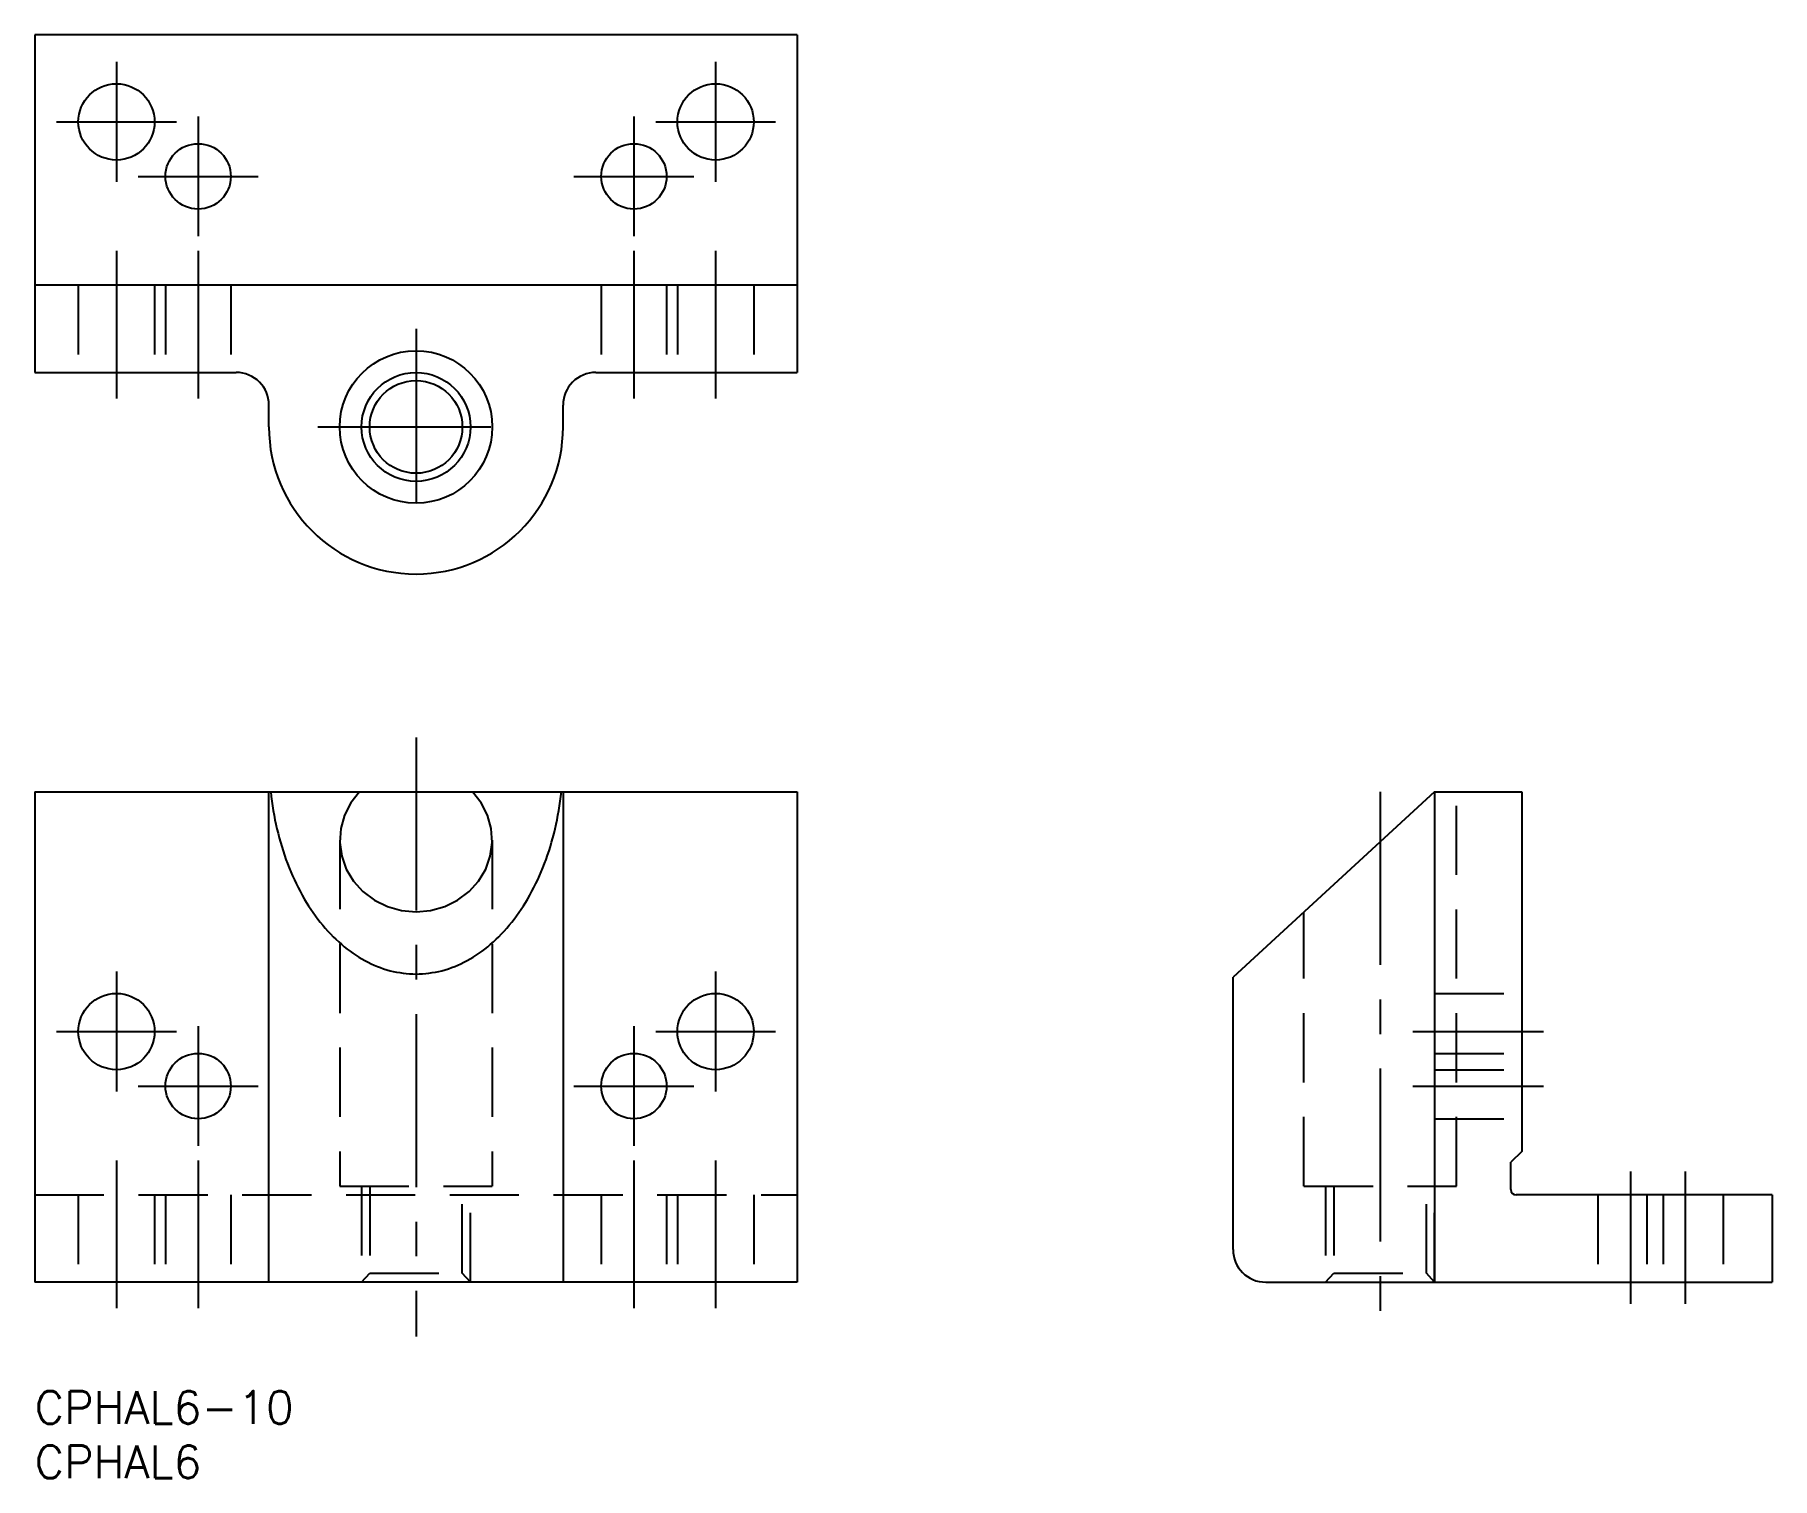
# Model space of a CAD drawing. Extents: x 0 to 160, y -8 to 124.
import ezdxf

# ---------------------------------------------------------------- set-up
doc = ezdxf.new("R2010")
doc.units = 0
doc.header["$LTSCALE"] = 0.5
doc.linetypes.add('CENTER', pattern=[50.8, 31.75, -6.35, 6.35, -6.35])
doc.linetypes.add('DASHED', pattern=[19.05, 12.7, -6.35])
for name, color, linetype in [('MSM_CENTER', 1, 'CENTER'), ('MSM_CONTINUOUS', 7, 'CONTINUOUS'), ('MSM_DASHED', 4, 'DASHED'), ('MSM_NARROW', 5, 'CONTINUOUS'), ('MSM_PART_NUMBER', 7, 'CONTINUOUS')]:
    doc.layers.add(name, color=color, linetype=linetype)
doc.styles.get("Standard").update_dxf_attribs({"font": 'txt.shx', "height": 3, "bigfont": 'bigfont.shx'})

msp = doc.modelspace()

# ---------------------------------------------------------------- linework, layer by layer
at = {"layer": 'MSM_CENTER'}
for p, q in [((7.5, 122), (7.5, 111)), ((62.5, 122), (62.5, 111)), ((2, 116.5), (13, 116.5)), ((15, 117), (15, 106)), ((55, 117), (55, 106)), ((57, 116.5), (68, 116.5)), ((9.5, 111.5), (20.5, 111.5)), ((49.5, 111.5), (60.5, 111.5)), ((7.5, 104.67), (7.5, 91.1)), ((15, 104.67), (15, 91.1)), ((55, 104.67), (55, 91.1)), ((62.5, 104.67), (62.5, 91.1)), ((35, 97.5), (35, 79.5)), ((26, 88.5), (44, 88.5)), ((35, 60), (35, 5)), ((123.5, 55), (123.5, 5.47)), ((7.5, 38.5), (7.5, 27.5)), ((62.5, 38.5), (62.5, 27.5)), ((15, 33.5), (15, 22.5)), ((55, 33.5), (55, 22.5)), ((2, 33), (13, 33)), ((57, 33), (68, 33)), ((126.5, 33), (138.5, 33)), ((9.5, 28), (20.5, 28)), ((49.5, 28), (60.5, 28)), ((126.5, 28), (138.5, 28)), ((7.5, 21.17), (7.5, 7.6)), ((15, 21.17), (15, 7.6)), ((55, 21.17), (55, 7.6)), ((62.5, 21.17), (62.5, 7.6)), ((146.5, 20.15), (146.5, 8)), ((151.5, 20.15), (151.5, 8))]:
    msp.add_line(p, q, dxfattribs=at)
at = {"layer": 'MSM_CONTINUOUS'}
for p, q in [((0, 124.5), (0, 93.5)), ((70, 124.5), (0, 124.5)), ((70, 124.5), (70, 93.5)), ((70, 101.5), (0, 101.5)), ((0, 93.5), (18.5, 93.5)), ((51.5, 93.5), (70, 93.5)), ((21.5, 88.5), (21.5, 90.5)), ((48.5, 88.5), (48.5, 90.5)), ((0, 55), (0, 10)), ((0, 55), (70, 55)), ((21.5, 10), (21.5, 55)), ((21.66, 55), (21.71, 54.57)), ((21.71, 54.57), (21.76, 54.14)), ((48.24, 54.14), (48.29, 54.57)), ((48.29, 54.57), (48.34, 55)), ((48.5, 55), (48.5, 10)), ((70, 55), (70, 10)), ((128.5, 55), (110, 38)), ((128.5, 55), (136.5, 55)), ((128.5, 55), (128.5, 10)), ((136.5, 55), (136.5, 22)), ((21.76, 54.14), (21.82, 53.71)), ((21.82, 53.71), (21.89, 53.29)), ((21.89, 53.29), (21.97, 52.86)), ((21.97, 52.86), (22.05, 52.44)), ((47.95, 52.44), (48.03, 52.86)), ((48.03, 52.86), (48.11, 53.29)), ((48.11, 53.29), (48.18, 53.71)), ((48.18, 53.71), (48.24, 54.14)), ((22.05, 52.44), (22.13, 52.03)), ((22.13, 52.03), (22.23, 51.61)), ((22.23, 51.61), (22.33, 51.2)), ((22.33, 51.2), (22.43, 50.79)), ((47.56, 50.79), (47.67, 51.2)), ((47.67, 51.2), (47.77, 51.61)), ((47.77, 51.61), (47.87, 52.03)), ((47.87, 52.03), (47.95, 52.44)), ((22.43, 50.79), (22.55, 50.39)), ((22.55, 50.39), (22.67, 49.99)), ((22.67, 49.99), (22.79, 49.59)), ((22.79, 49.59), (22.92, 49.2)), ((47.08, 49.2), (47.21, 49.59)), ((47.21, 49.59), (47.33, 49.99)), ((47.33, 49.99), (47.45, 50.39)), ((47.45, 50.39), (47.56, 50.79)), ((22.92, 49.2), (23.06, 48.81)), ((23.06, 48.81), (23.2, 48.42)), ((23.2, 48.42), (23.35, 48.04)), ((23.35, 48.04), (23.5, 47.67)), ((46.5, 47.67), (46.65, 48.04)), ((46.65, 48.04), (46.8, 48.42)), ((46.8, 48.42), (46.94, 48.81)), ((46.94, 48.81), (47.08, 49.2)), ((23.5, 47.67), (23.66, 47.3)), ((23.66, 47.3), (23.83, 46.94)), ((23.83, 46.94), (24, 46.58)), ((24, 46.58), (24.17, 46.22)), ((45.83, 46.22), (46, 46.58)), ((46, 46.58), (46.17, 46.94)), ((46.17, 46.94), (46.34, 47.3)), ((46.34, 47.3), (46.5, 47.67)), ((24.17, 46.22), (24.35, 45.88)), ((24.35, 45.88), (24.54, 45.53)), ((24.54, 45.53), (24.73, 45.2)), ((24.73, 45.2), (24.93, 44.87)), ((24.93, 44.87), (25.13, 44.55)), ((44.87, 44.55), (45.07, 44.87)), ((45.07, 44.87), (45.27, 45.2)), ((45.27, 45.2), (45.46, 45.53)), ((45.46, 45.53), (45.64, 45.88)), ((45.64, 45.88), (45.83, 46.22)), ((25.13, 44.55), (25.34, 44.23)), ((25.34, 44.23), (25.55, 43.92)), ((25.55, 43.92), (25.76, 43.62)), ((25.76, 43.62), (25.99, 43.32)), ((25.99, 43.32), (26.21, 43.04)), ((43.79, 43.04), (44.01, 43.32)), ((44.01, 43.32), (44.23, 43.62)), ((44.23, 43.62), (44.45, 43.92)), ((44.45, 43.92), (44.66, 44.23)), ((44.66, 44.23), (44.87, 44.55)), ((26.21, 43.04), (26.44, 42.76)), ((26.44, 42.76), (26.67, 42.48)), ((26.67, 42.48), (26.91, 42.22)), ((26.91, 42.22), (27.15, 41.96)), ((27.15, 41.96), (27.4, 41.71)), ((27.4, 41.71), (27.65, 41.47)), ((42.35, 41.47), (42.6, 41.71)), ((42.6, 41.71), (42.85, 41.96)), ((42.85, 41.96), (43.09, 42.22)), ((43.09, 42.22), (43.33, 42.48)), ((43.33, 42.48), (43.56, 42.76)), ((43.56, 42.76), (43.79, 43.04)), ((27.65, 41.47), (27.9, 41.23)), ((27.9, 41.23), (28.15, 41.01)), ((28.15, 41.01), (28.41, 40.79)), ((28.41, 40.79), (28.68, 40.58)), ((28.68, 40.58), (28.94, 40.38)), ((28.94, 40.38), (29.21, 40.19)), ((29.21, 40.19), (29.48, 40.01)), ((29.48, 40.01), (29.76, 39.83)), ((40.24, 39.83), (40.52, 40.01)), ((40.52, 40.01), (40.79, 40.19)), ((40.79, 40.19), (41.06, 40.38)), ((41.06, 40.38), (41.32, 40.58)), ((41.32, 40.58), (41.59, 40.79)), ((41.59, 40.79), (41.84, 41.01)), ((41.84, 41.01), (42.1, 41.23)), ((42.1, 41.23), (42.35, 41.47)), ((29.76, 39.83), (30.03, 39.67)), ((30.03, 39.67), (30.31, 39.51)), ((30.31, 39.51), (30.6, 39.36)), ((30.6, 39.36), (30.88, 39.23)), ((30.88, 39.23), (31.16, 39.1)), ((31.16, 39.1), (31.45, 38.98)), ((31.45, 38.98), (31.74, 38.87)), ((31.74, 38.87), (32.03, 38.77)), ((32.03, 38.77), (32.33, 38.68)), ((32.33, 38.68), (32.62, 38.59)), ((32.62, 38.59), (32.91, 38.52)), ((32.91, 38.52), (33.21, 38.46)), ((33.21, 38.46), (33.51, 38.41)), ((33.51, 38.41), (33.81, 38.36)), ((33.81, 38.36), (34.1, 38.33)), ((34.1, 38.33), (34.4, 38.3)), ((34.4, 38.3), (34.7, 38.29)), ((34.7, 38.29), (35, 38.28)), ((35, 38.28), (35.3, 38.29)), ((35.3, 38.29), (35.6, 38.3)), ((35.6, 38.3), (35.9, 38.33)), ((35.9, 38.33), (36.19, 38.36)), ((36.19, 38.36), (36.49, 38.41)), ((36.49, 38.41), (36.79, 38.46)), ((36.79, 38.46), (37.09, 38.52)), ((37.09, 38.52), (37.38, 38.59)), ((37.38, 38.59), (37.67, 38.68)), ((37.67, 38.68), (37.97, 38.77)), ((37.97, 38.77), (38.26, 38.87)), ((38.26, 38.87), (38.55, 38.98)), ((38.55, 38.98), (38.83, 39.1)), ((38.83, 39.1), (39.12, 39.23)), ((39.12, 39.23), (39.4, 39.36)), ((39.4, 39.36), (39.69, 39.51)), ((39.69, 39.51), (39.97, 39.67)), ((39.97, 39.67), (40.24, 39.83)), ((110, 13), (110, 38)), ((136.5, 22), (135.5, 21)), ((135.5, 18.5), (135.5, 21)), ((159.5, 18), (136, 18)), ((159.5, 18), (159.5, 10)), ((70, 10), (0, 10)), ((113, 10), (159.5, 10))]:
    msp.add_line(p, q, dxfattribs=at)
msp.add_lwpolyline([(29.82, 55), (29.01, 53.99), (28.43, 52.85), (28.09, 51.63), (28, 50.37), (28.18, 49.11), (28.6, 47.91), (29.26, 46.81), (30.13, 45.85), (31.18, 45.06), (32.37, 44.48), (33.66, 44.12), (35, 44), (36.34, 44.12), (37.63, 44.48), (38.82, 45.06), (39.87, 45.85), (40.74, 46.81), (41.4, 47.91), (41.82, 49.11), (42, 50.37), (41.91, 51.63), (41.57, 52.85), (40.99, 53.99), (40.18, 55)], dxfattribs=at)
for centre, radius in [((7.5, 116.5), 3.5), ((62.5, 116.5), 3.5), ((15, 111.5), 3), ((55, 111.5), 3), ((35, 88.5), 7), ((35, 88.5), 5), ((7.5, 33), 3.5), ((62.5, 33), 3.5), ((15, 28), 3), ((55, 28), 3)]:
    msp.add_circle(centre, radius, dxfattribs=at)
for centre, radius, start, end in [((18.5, 90.5), 3, 0, 90), ((51.5, 90.5), 3, 90, 180), ((35, 88.5), 13.5, 180, 0), ((136, 18.5), 0.5, 180, 270), ((113, 13), 3, 180, 270)]:
    msp.add_arc(centre, radius, start, end, dxfattribs=at)
at = {"layer": 'MSM_DASHED'}
for p, q in [((4, 101.5), (4, 93.5)), ((11, 101.5), (11, 93.5)), ((12, 101.5), (12, 93.5)), ((18, 101.5), (18, 93.5)), ((52, 101.5), (52, 93.5)), ((58, 101.5), (58, 93.5)), ((59, 101.5), (59, 93.5)), ((66, 101.5), (66, 93.5)), ((130.5, 18.81), (130.5, 55)), ((28, 50.58), (28, 18.81)), ((42, 50.58), (42, 18.81)), ((116.5, 18.81), (116.5, 43.97)), ((128.5, 36.5), (136.5, 36.5)), ((128.5, 31), (136.5, 31)), ((128.5, 29.5), (136.5, 29.5)), ((128.5, 25), (136.5, 25)), ((0, 18), (70, 18)), ((4, 18), (4, 10)), ((11, 18), (11, 10)), ((12, 18), (12, 10)), ((18, 18), (18, 10)), ((28, 18.81), (42, 18.81)), ((30, 18.81), (30, 10)), ((30.75, 18.81), (30.75, 10.81)), ((39.25, 10.81), (39.25, 18.81)), ((40, 10), (40, 18.81)), ((52, 18), (52, 10)), ((58, 18), (58, 10)), ((59, 18), (59, 10)), ((66, 18), (66, 10)), ((116.5, 18.81), (130.5, 18.81)), ((118.5, 18.81), (118.5, 10)), ((119.25, 18.81), (119.25, 10.81)), ((127.75, 10.81), (127.75, 18.81)), ((128.5, 10), (128.5, 18.81)), ((143.5, 18), (143.5, 10)), ((148, 18), (148, 10)), ((149.5, 18), (149.5, 10)), ((155, 18), (155, 10)), ((30, 10), (30.75, 10.81)), ((30.75, 10.81), (39.25, 10.81)), ((40, 10), (39.25, 10.81)), ((118.5, 10), (119.25, 10.81)), ((119.25, 10.81), (127.75, 10.81)), ((128.5, 10), (127.75, 10.81))]:
    msp.add_line(p, q, dxfattribs=at)
at = {"layer": 'MSM_NARROW'}
msp.add_circle((35, 88.5), 4.25, dxfattribs=at)

# ---------------------------------------------------------------- texts
at = {"layer": 'MSM_PART_NUMBER'}
for s, p in [('CPHAL6-10', (0, -3)), ('CPHAL6', (0, -8))]:
    msp.add_text(s, height=3, dxfattribs=at).set_placement(p)

doc.saveas('drawing.dxf')
